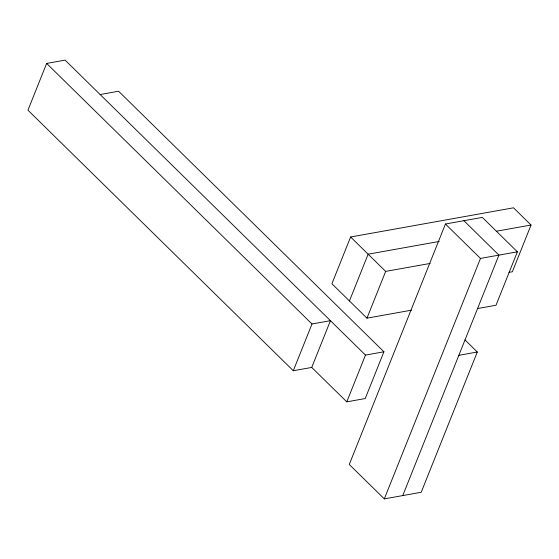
<?xml version="1.0" encoding="UTF-8"?>
<svg xmlns="http://www.w3.org/2000/svg" width="559" height="559" viewBox="0 0 559 559"><rect width="100%" height="100%" fill="white"/><g stroke="black" fill="none" stroke-linecap="round" stroke-linejoin="round"><path stroke-width="0.84" d="M383.921 351.786L365.481 355.091L65.096 60.12L46.649 63.426L27.95 110.179L293.293 370.736L311.733 367.431L346.783 401.844L365.223 398.546L383.921 351.786L118.585 91.229L100.138 94.534M293.293 370.736L311.992 323.982L330.439 320.677L311.733 367.431M508.976 272.373L512.351 271.772L531.05 225.018L513.525 207.808L350.619 236.988L331.913 283.741L366.963 318.155L411.487 310.182M349.438 300.952L368.136 254.191L439.206 241.467M366.963 318.155L385.661 271.401L430.185 263.429M346.783 401.844L365.481 355.091M477.561 308.554L496.001 305.256L517.375 251.823L482.326 217.409L445.446 224.012L349.27 464.466L384.312 498.88L421.2 492.276L477.302 352.009L465.004 339.935M384.312 498.88L480.488 258.426L517.375 251.823M402.759 495.574L498.928 255.121L463.886 220.707M496.455 231.209L531.05 225.018M458.862 355.314L477.302 352.009M445.446 224.012L480.488 258.426M350.619 236.988L385.661 271.401M46.649 63.426L311.992 323.982"/></g></svg>
